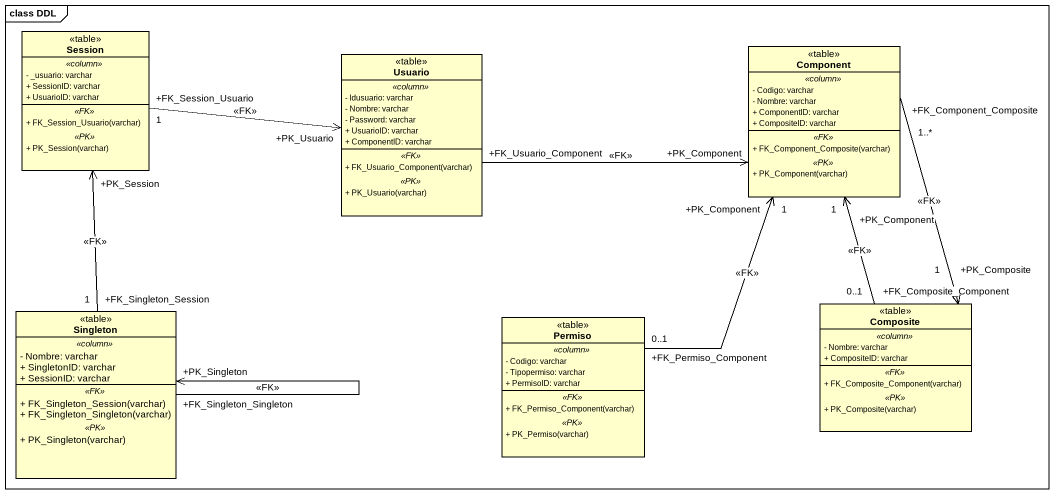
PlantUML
@startuml
mainframe class DDL
hide circle
hide empty members
skinparam classAttributeIconSize 0
class Session <<table>> {
  .. <<column>> ..
  - _usuario: varchar
  + SessionID: varchar
  + UsuarioID: varchar
  .. <<FK>> ..
  + FK_Session_Usuario(varchar)
  .. <<PK>> ..
  + PK_Session(varchar)
}
class Usuario <<table>> {
  .. <<column>> ..
  - Idusuario: varchar
  - Nombre: varchar
  - Password: varchar
  + UsuarioID: varchar
  + ComponentID: varchar
  .. <<FK>> ..
  + FK_Usuario_Component(varchar)
  .. <<PK>> ..
  + PK_Usuario(varchar)
}
class "Component" as Component_ <<table>> {
  .. <<column>> ..
  - Codigo: varchar
  - Nombre: varchar
  + ComponentID: varchar
  + CompositeID: varchar
  .. <<FK>> ..
  + FK_Component_Composite(varchar)
  .. <<PK>> ..
  + PK_Component(varchar)
}
class Singleton <<table>> {
  .. <<column>> ..
  - Nombre: varchar
  + SingletonID: varchar
  + SessionID: varchar
  .. <<FK>> ..
  + FK_Singleton_Session(varchar)
  + FK_Singleton_Singleton(varchar)
  .. <<PK>> ..
  + PK_Singleton(varchar)
}
class Permiso <<table>> {
  .. <<column>> ..
  - Codigo: varchar
  - Tipopermiso: varchar
  + PermisoID: varchar
  .. <<FK>> ..
  + FK_Permiso_Component(varchar)
  .. <<PK>> ..
  + PK_Permiso(varchar)
}
class Composite <<table>> {
  .. <<column>> ..
  - Nombre: varchar
  + CompositeID: varchar
  .. <<FK>> ..
  + FK_Composite_Component(varchar)
  .. <<PK>> ..
  + PK_Composite(varchar)
}
Session "+FK_Session_Usuario\n1" -right-> "+PK_Usuario" Usuario : <<FK>>
Usuario "+FK_Usuario_Component" -right-> "+PK_Component" Component_ : <<FK>>
Component_ "+FK_Component_Composite\n1..*" --> "+PK_Composite\n1" Composite : <<FK>>
Singleton "+FK_Singleton_Session\n1" -up-> "+PK_Session" Session : <<FK>>
Singleton "+FK_Singleton_Singleton" --> "+PK_Singleton" Singleton : <<FK>>
Permiso "+FK_Permiso_Component\n0..1" -up-> "+PK_Component\n1" Component_ : <<FK>>
Composite "+FK_Composite_Component\n0..1" -up-> "+PK_Component\n1" Component_ : <<FK>>
@enduml
